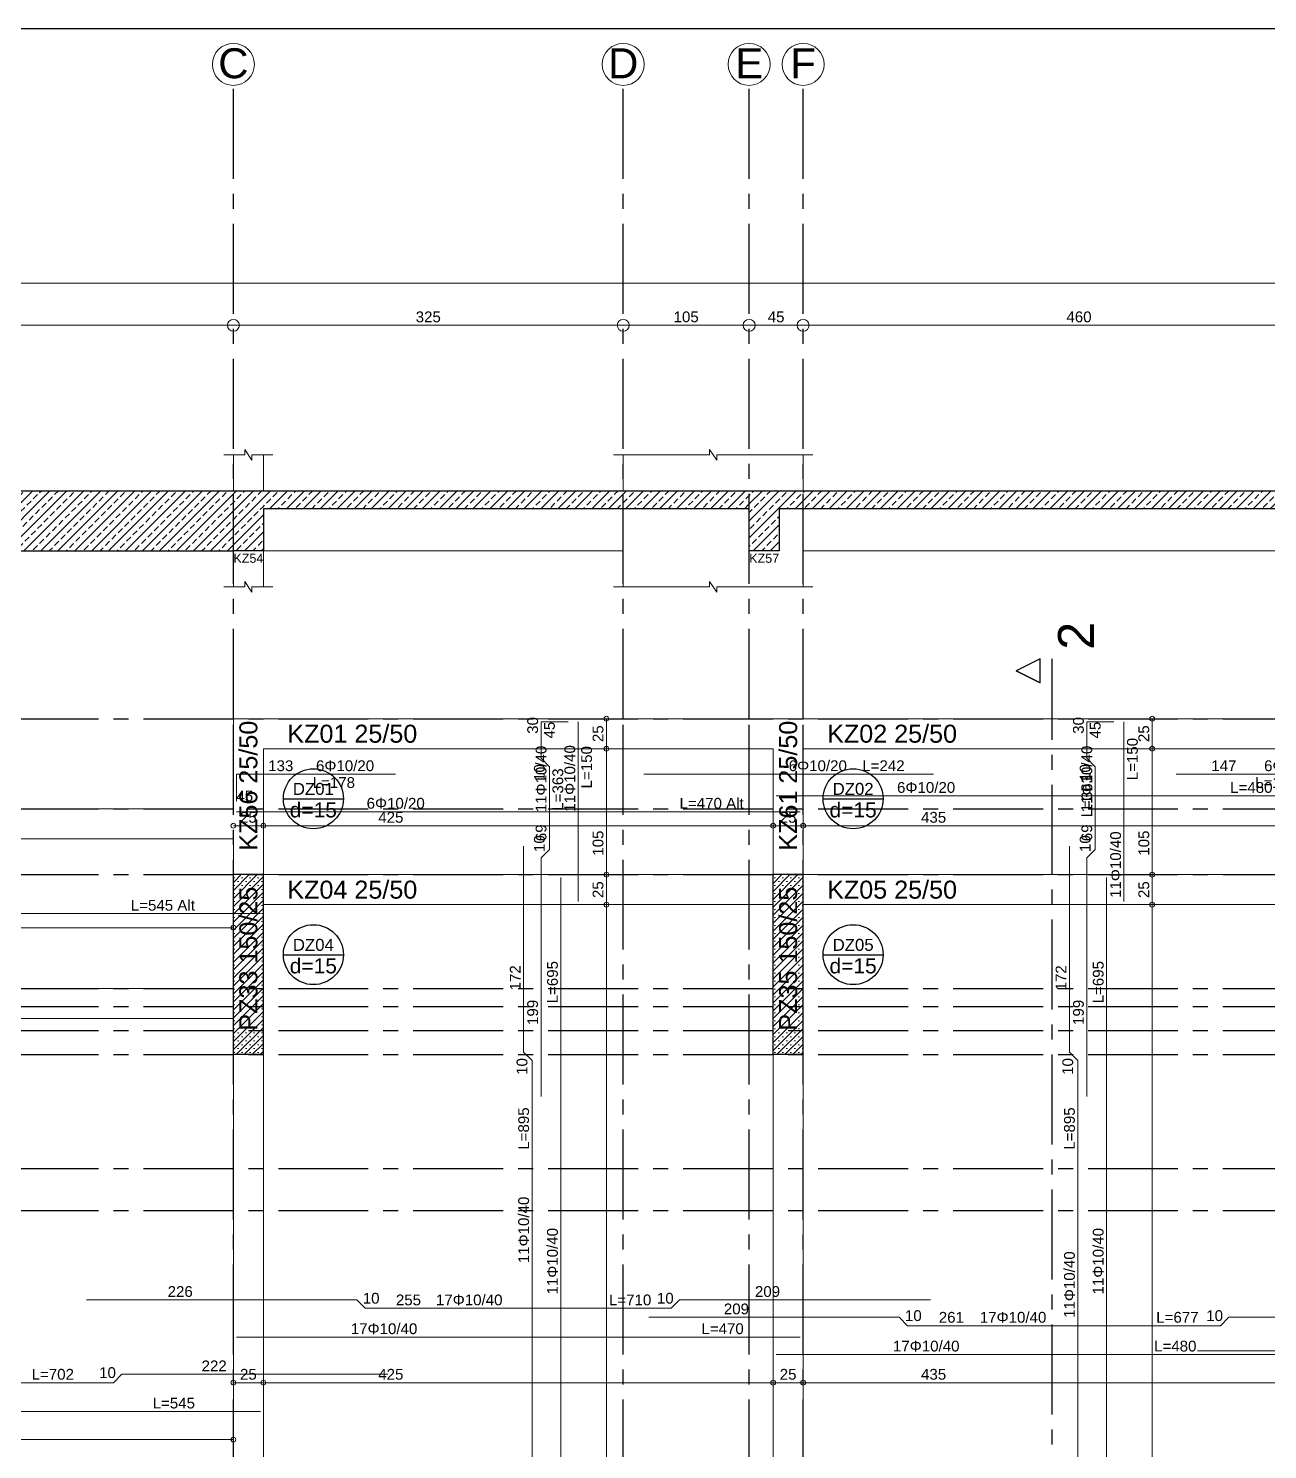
# Model space of a CAD drawing. Header units: millimetres. Extents: x 2232 to 85269, y -3593 to 5869.
# Drawn here: x 45417 to 46450, y 4684 to 5869 of the extents above; entities that cross this region are included whole.
import ezdxf

# ---------------------------------------------------------------- set-up
doc = ezdxf.new("R2010")
doc.units = ezdxf.units.MM
doc.linetypes.add('CENTER2', pattern=[112.5, 75, -12.5, 12.5, -12.5])
doc.linetypes.add('DASHDOT2', pattern=[12.7, 6.35, -3.175, 0, -3.175])
doc.layers.add('aks', color=251, linetype='DASHDOT2', lineweight=35)
for name, color, linetype in [('Donatı Topl. Uzun. Yazısı', 7, 'Continuous'), ('Donatı Uz. Yazısı', 7, 'Continuous'), ('Donatı Yazısı', 7, 'Continuous'), ('Donatı Çizgisi', 7, 'Continuous'), ('Döşeme', 7, 'Continuous'), ('Kiriş', 7, 'Continuous'), ('Panel', 7, 'Continuous'), ('Standart', 7, 'Continuous'), ('Ölçülendirme', 7, 'Continuous')]:
    doc.layers.add(name, color=color, linetype=linetype)
doc.styles.add('arial_1_18', font='arial.ttf', dxfattribs={"height": 0.2})
pattern_1 = [(45, (0, 0), (-7.071068, 7.071068), []), (45, (7.071, 0), (-7.071068, 7.071068), [5, -2.5])]
pattern_2 = [(45, (0, 0), (-3.314563, 3.314563), []), (45, (3.3146, 0), (-3.314563, 3.314563), [0, -4.6875])]

# ---------------------------------------------------------------- blocks, each defined once
blk = doc.blocks.new('IDE855Entity1410')
at = {"layer": 'Standart', "linetype": 'Continuous', "lineweight": -3}
h = blk.add_hatch(dxfattribs=at)
h.set_pattern_fill('ANSI33', color=171, scale=40, style=0)
h.set_pattern_definition(pattern_1)
h.paths.add_polyline_path([(525, 2470), (25, 2470), (25, 2520), (525, 2520)])
h = blk.add_hatch(dxfattribs=at)
h.set_pattern_fill('ANSI33', color=171, scale=40, style=0)
h.set_pattern_definition(pattern_1)
h.paths.add_polyline_path([(550, 2470), (525, 2470), (525, 2520), (550, 2520)])
h = blk.add_hatch(dxfattribs=at)
h.set_pattern_fill('ANSI33', color=171, scale=40, style=0)
h.set_pattern_definition(pattern_1)
h.paths.add_polyline_path([(955, 2505), (550, 2505), (550, 2520), (955, 2520)])
h = blk.add_hatch(dxfattribs=at)
h.set_pattern_fill('ANSI33', color=171, scale=40, style=0)
h.set_pattern_definition(pattern_1)
h.paths.add_polyline_path([(980, 2470), (955, 2470), (955, 2520), (980, 2520)])
h = blk.add_hatch(dxfattribs=at)
h.set_pattern_fill('ANSI33', color=171, scale=40, style=0)
h.set_pattern_definition(pattern_1)
h.paths.add_polyline_path([(1435, 2505), (980, 2505), (980, 2520), (1435, 2520)])
at = {"layer": 'Standart', "color": 1, "linetype": 'Continuous', "lineweight": 5}
for points in [[(517, 2550), (534.5, 2550)], [(534.5, 2550), (534.5, 2554.5)], [(534.5, 2554.5), (540.5, 2545.5)], [(540.5, 2545.5), (540.5, 2550)], [(540.5, 2550), (558, 2550)], [(842, 2550), (922, 2550)], [(922, 2550), (922, 2554.5)], [(922, 2554.5), (928, 2545.5)], [(928, 2545.5), (928, 2550)], [(928, 2550), (1008, 2550)], [(534.5, 2440), (534.5, 2444.5)], [(534.5, 2444.5), (540.5, 2435.5)], [(922, 2440), (922, 2444.5)], [(922, 2444.5), (928, 2435.5)], [(517, 2440), (534.5, 2440)], [(540.5, 2435.5), (540.5, 2440)], [(540.5, 2440), (558, 2440)], [(842, 2440), (922, 2440)], [(928, 2435.5), (928, 2440)], [(928, 2440), (1008, 2440)]]:
    blk.add_lwpolyline(points, dxfattribs=at)
at = {"layer": 'Standart', "color": 163, "linetype": 'Continuous', "lineweight": 5}
for points in [[(525, 2520), (525, 2550)], [(550, 2520), (550, 2550)], [(850, 2520), (850, 2550)], [(1000, 2520), (1000, 2550)], [(525, 2440), (525, 2470)], [(550, 2440), (550, 2470)], [(550, 2470), (850, 2470)], [(850, 2440), (850, 2470)], [(1000, 2440), (1000, 2470)], [(1000, 2470), (1435, 2470)]]:
    blk.add_lwpolyline(points, dxfattribs=at)
at = {"layer": 'Standart', "color": 159, "linetype": 'Continuous', "lineweight": -3}
for points in [[(150, 2520), (525, 2520)], [(525, 2520), (550, 2520)], [(550, 2520), (850, 2520)], [(850, 2520), (1000, 2520)], [(1000, 2520), (1435, 2520)], [(550, 2505), (550, 2470)], [(955, 2505), (550, 2505)], [(955, 2470), (955, 2505)], [(980, 2505), (980, 2470)], [(1435, 2505), (980, 2505)], [(150, 2470), (525, 2470)], [(550, 2470), (525, 2470)], [(980, 2470), (955, 2470)]]:
    blk.add_lwpolyline(points, dxfattribs=at)
at = {"layer": 'Standart', "color": 250, "linetype": 'Continuous', "lineweight": 5, "style": 'arial_1_18'}
for s, p in [('KZ54', (525, 2460)), ('KZ57', (955, 2460))]:
    blk.add_text(s, height=7.5, dxfattribs=at).set_placement(p)
blk = doc.blocks.new('IDE855Entity1411')
at = {"layer": 'Standart', "color": 159, "linetype": 'Continuous', "lineweight": -3}
for points in [[(1197.5, 2380), (1177.5, 2370)], [(1197.5, 2380), (1177.5, 2370)], [(1177.5, 2370), (1197.5, 2360)], [(1197.5, 2360), (1177.5, 2370)], [(1197.5, 2360), (1197.5, 2380)], [(1197.5, 2360), (1197.5, 2380)]]:
    blk.add_lwpolyline(points, dxfattribs=at)
at = {"layer": 'Standart', "color": 159, "linetype": 'CENTER2', "lineweight": -3}
blk.add_lwpolyline([(1207.5, -50), (1207.5, 2380)], dxfattribs=at)
at = {"layer": 'Standart', "color": 250, "linetype": 'Continuous', "lineweight": -3, "style": 'arial_1_18'}
blk.add_text('2', height=30, rotation=90, dxfattribs=at).set_placement((1242.5, 2387.5))
blk = doc.blocks.new('IDE855Entity1414')
at = {"layer": 'aks', "color": 251, "linetype": 'CENTER2', "lineweight": -3}
blk.add_lwpolyline([(955, 2330), (955, 2858)], dxfattribs=at)
blk = doc.blocks.new('IDE855Entity1415')
at = {"layer": 'aks', "color": 251, "linetype": 'CENTER2', "lineweight": -3}
blk.add_lwpolyline([(955, 0), (955, 2330)], dxfattribs=at)
blk = doc.blocks.new('IDE855Entity1418')
at = {"layer": 'aks', "color": 30, "linetype": 'Continuous', "lineweight": 5}
blk.add_circle((955, 2875.5), 17.5, dxfattribs=at)
blk = doc.blocks.new('IDE855Entity1419')
at = {"layer": 'aks', "color": 1, "linetype": 'Continuous', "lineweight": 5, "style": 'arial_1_18'}
blk.add_text('E', height=25, dxfattribs=at).set_placement((943.4, 2863.9))
blk = doc.blocks.new('IDE855Entity1470')
at = {"layer": 'aks', "color": 251, "linetype": 'CENTER2', "lineweight": -3}
blk.add_lwpolyline([(850, 2330), (850, 2858)], dxfattribs=at)
blk = doc.blocks.new('IDE855Entity1471')
at = {"layer": 'aks', "color": 251, "linetype": 'CENTER2', "lineweight": -3}
blk.add_lwpolyline([(850, 0), (850, 2330)], dxfattribs=at)
blk = doc.blocks.new('IDE855Entity1474')
at = {"layer": 'aks', "color": 30, "linetype": 'Continuous', "lineweight": 5}
blk.add_circle((850, 2875.5), 17.5, dxfattribs=at)
blk = doc.blocks.new('IDE855Entity1475')
at = {"layer": 'aks', "color": 1, "linetype": 'Continuous', "lineweight": 5, "style": 'arial_1_18'}
blk.add_text('D', height=25, dxfattribs=at).set_placement((837.4, 2863.9))
blk = doc.blocks.new('IDE855Entity1477')
at = {"layer": 'aks', "color": 251, "linetype": 'CENTER2', "lineweight": -3}
blk.add_lwpolyline([(1000, 2330), (1000, 2858)], dxfattribs=at)
blk = doc.blocks.new('IDE855Entity1478')
at = {"layer": 'aks', "color": 251, "linetype": 'CENTER2', "lineweight": -3}
blk.add_lwpolyline([(1000, 0), (1000, 2330)], dxfattribs=at)
blk = doc.blocks.new('IDE855Entity1481')
at = {"layer": 'aks', "color": 30, "linetype": 'Continuous', "lineweight": 5}
blk.add_circle((1000, 2875.5), 17.5, dxfattribs=at)
blk = doc.blocks.new('IDE855Entity1482')
at = {"layer": 'aks', "color": 1, "linetype": 'Continuous', "lineweight": 5, "style": 'arial_1_18'}
blk.add_text('F', height=25, dxfattribs=at).set_placement((989.3, 2863.9))
blk = doc.blocks.new('IDE855Entity1484')
at = {"layer": 'aks', "color": 251, "linetype": 'CENTER2', "lineweight": -3}
blk.add_lwpolyline([(525, 2330), (525, 2858)], dxfattribs=at)
blk = doc.blocks.new('IDE855Entity1485')
at = {"layer": 'aks', "color": 251, "linetype": 'CENTER2', "lineweight": -3}
blk.add_lwpolyline([(525, 0), (525, 2330)], dxfattribs=at)
blk = doc.blocks.new('IDE855Entity1488')
at = {"layer": 'aks', "color": 30, "linetype": 'Continuous', "lineweight": 5}
blk.add_circle((525, 2875.5), 17.5, dxfattribs=at)
blk = doc.blocks.new('IDE855Entity1489')
at = {"layer": 'aks', "color": 1, "linetype": 'Continuous', "lineweight": 5, "style": 'arial_1_18'}
blk.add_text('C', height=25, dxfattribs=at).set_placement((512.4, 2863.9))
blk = doc.blocks.new('IDE855Entity1681')
at = {"layer": 'aks', "color": 251, "linetype": 'CENTER2', "lineweight": -3}
blk.add_lwpolyline([(0, 1920), (3260, 1920)], dxfattribs=at)
blk = doc.blocks.new('IDE855Entity1688')
at = {"layer": 'aks', "color": 251, "linetype": 'CENTER2', "lineweight": -3}
blk.add_lwpolyline([(0, 2070), (3260, 2070)], dxfattribs=at)
blk = doc.blocks.new('IDE855Entity1695')
at = {"layer": 'aks', "color": 251, "linetype": 'CENTER2', "lineweight": -3}
blk.add_lwpolyline([(0, 2090), (3260, 2090)], dxfattribs=at)
blk = doc.blocks.new('IDE855Entity1702')
at = {"layer": 'aks', "color": 251, "linetype": 'CENTER2', "lineweight": -3}
blk.add_lwpolyline([(0, 1955), (3260, 1955)], dxfattribs=at)
blk = doc.blocks.new('IDE855Entity1709')
at = {"layer": 'aks', "color": 251, "linetype": 'CENTER2', "lineweight": -3}
blk.add_lwpolyline([(0, 2105), (3260, 2105)], dxfattribs=at)
blk = doc.blocks.new('IDE855Entity1716')
at = {"layer": 'aks', "color": 251, "linetype": 'CENTER2', "lineweight": -3}
blk.add_lwpolyline([(0, 2050), (3260, 2050)], dxfattribs=at)
blk = doc.blocks.new('IDE855Entity1723')
at = {"layer": 'aks', "color": 251, "linetype": 'CENTER2', "lineweight": -3}
blk.add_lwpolyline([(0, 2200), (3260, 2200)], dxfattribs=at)
blk = doc.blocks.new('IDE855Entity1730')
at = {"layer": 'aks', "color": 251, "linetype": 'CENTER2', "lineweight": -3}
blk.add_lwpolyline([(0, 2255), (3260, 2255)], dxfattribs=at)
blk = doc.blocks.new('IDE855Entity1737')
at = {"layer": 'aks', "color": 251, "linetype": 'CENTER2', "lineweight": -3}
blk.add_lwpolyline([(0, 2330), (3260, 2330)], dxfattribs=at)
blk = doc.blocks.new('IDE855Entity1839')
at = {"layer": 'Panel', "linetype": 'Continuous', "lineweight": 5}
h = blk.add_hatch(dxfattribs=at)
h.set_pattern_fill('SACNCR', color=163, scale=50, style=0)
h.set_pattern_definition(pattern_2)
h.paths.add_polyline_path([(525, 2050), (525, 2200), (550, 2200), (550, 2050)])
blk = doc.blocks.new('IDE855Entity1840')
at = {"layer": 'Panel', "color": 164, "linetype": 'Continuous', "lineweight": -3}
blk.add_lwpolyline([(550, 2050), (525, 2050)], dxfattribs=at)
blk = doc.blocks.new('IDE855Entity1841')
at = {"layer": 'Panel', "color": 164, "linetype": 'Continuous', "lineweight": -3}
blk.add_lwpolyline([(550, 2050), (550, 2200)], dxfattribs=at)
blk = doc.blocks.new('IDE855Entity1842')
at = {"layer": 'Panel', "color": 164, "linetype": 'Continuous', "lineweight": -3}
blk.add_lwpolyline([(550, 2200), (525, 2200)], dxfattribs=at)
blk = doc.blocks.new('IDE855Entity1843')
at = {"layer": 'Panel', "color": 164, "linetype": 'Continuous', "lineweight": -3}
blk.add_lwpolyline([(525, 2050), (525, 2200)], dxfattribs=at)
blk = doc.blocks.new('IDE855Entity1844')
at = {"layer": 'Panel', "color": 159, "linetype": 'Continuous', "lineweight": -3, "style": 'arial_1_18'}
blk.add_text('PZ33 150/25', height=15, rotation=90, dxfattribs=at).set_placement((545, 2070))
blk = doc.blocks.new('IDE855Entity1857')
at = {"layer": 'Panel', "linetype": 'Continuous', "lineweight": 5}
h = blk.add_hatch(dxfattribs=at)
h.set_pattern_fill('SACNCR', color=163, scale=50, style=0)
h.set_pattern_definition(pattern_2)
h.paths.add_polyline_path([(975, 2050), (975, 2200), (1000, 2200), (1000, 2050)])
blk = doc.blocks.new('IDE855Entity1858')
at = {"layer": 'Panel', "color": 164, "linetype": 'Continuous', "lineweight": -3}
blk.add_lwpolyline([(1000, 2050), (975, 2050)], dxfattribs=at)
blk = doc.blocks.new('IDE855Entity1859')
at = {"layer": 'Panel', "color": 164, "linetype": 'Continuous', "lineweight": -3}
blk.add_lwpolyline([(1000, 2050), (1000, 2200)], dxfattribs=at)
blk = doc.blocks.new('IDE855Entity1860')
at = {"layer": 'Panel', "color": 164, "linetype": 'Continuous', "lineweight": -3}
blk.add_lwpolyline([(1000, 2200), (975, 2200)], dxfattribs=at)
blk = doc.blocks.new('IDE855Entity1861')
at = {"layer": 'Panel', "color": 164, "linetype": 'Continuous', "lineweight": -3}
blk.add_lwpolyline([(975, 2050), (975, 2200)], dxfattribs=at)
blk = doc.blocks.new('IDE855Entity1862')
at = {"layer": 'Panel', "color": 159, "linetype": 'Continuous', "lineweight": -3, "style": 'arial_1_18'}
blk.add_text('PZ35 150/25', height=15, rotation=90, dxfattribs=at).set_placement((995, 2070))
blk = doc.blocks.new('IDE855Entity1971')
at = {"layer": 'Kiriş', "color": 4, "linetype": 'Continuous', "lineweight": 5}
blk.add_lwpolyline([(550, 2200), (550, 2305)], dxfattribs=at)
blk = doc.blocks.new('IDE855Entity1972')
at = {"layer": 'Kiriş', "color": 4, "linetype": 'Continuous', "lineweight": 5}
blk.add_lwpolyline([(525, 2200), (525, 2230)], dxfattribs=at)
blk = doc.blocks.new('IDE855Entity1973')
at = {"layer": 'Kiriş', "color": 4, "linetype": 'Continuous', "lineweight": 5}
blk.add_lwpolyline([(525, 2255), (525, 2330)], dxfattribs=at)
blk = doc.blocks.new('IDE855Entity1974')
at = {"layer": 'Kiriş', "color": 159, "linetype": 'Continuous', "lineweight": 5, "style": 'arial_1_18'}
blk.add_text('KZ56 25/50', height=15, rotation=90, dxfattribs=at).set_placement((545, 2220))
blk = doc.blocks.new('IDE855Entity1975')
at = {"layer": 'Kiriş', "color": 4, "linetype": 'Continuous', "lineweight": 5}
blk.add_lwpolyline([(1000, 2200), (1000, 2305)], dxfattribs=at)
blk = doc.blocks.new('IDE855Entity1976')
at = {"layer": 'Kiriş', "color": 4, "linetype": 'Continuous', "lineweight": 5}
blk.add_lwpolyline([(975, 2200), (975, 2305)], dxfattribs=at)
blk = doc.blocks.new('IDE855Entity1977')
at = {"layer": 'Kiriş', "color": 159, "linetype": 'Continuous', "lineweight": 5, "style": 'arial_1_18'}
blk.add_text('KZ61 25/50', height=15, rotation=90, dxfattribs=at).set_placement((995, 2220))
blk = doc.blocks.new('IDE855Entity2035')
at = {"layer": 'Kiriş', "color": 4, "linetype": 'Continuous', "lineweight": 5}
blk.add_lwpolyline([(25, 2230), (525, 2230)], dxfattribs=at)
blk = doc.blocks.new('IDE855Entity2036')
at = {"layer": 'Kiriş', "color": 4, "linetype": 'Continuous', "lineweight": 5}
blk.add_lwpolyline([(0, 2255), (525, 2255)], dxfattribs=at)
blk = doc.blocks.new('IDE855Entity2038')
at = {"layer": 'Kiriş', "color": 4, "linetype": 'Continuous', "lineweight": 5}
blk.add_lwpolyline([(550, 2305), (975, 2305)], dxfattribs=at)
blk = doc.blocks.new('IDE855Entity2039')
at = {"layer": 'Kiriş', "color": 4, "linetype": 'Continuous', "lineweight": 5}
blk.add_lwpolyline([(525, 2330), (1000, 2330)], dxfattribs=at)
blk = doc.blocks.new('IDE855Entity2040')
at = {"layer": 'Kiriş', "color": 159, "linetype": 'Continuous', "lineweight": 5, "style": 'arial_1_18'}
blk.add_text('KZ01 25/50', height=15, dxfattribs=at).set_placement((570, 2310))
blk = doc.blocks.new('IDE855Entity2041')
at = {"layer": 'Kiriş', "color": 4, "linetype": 'Continuous', "lineweight": 5}
blk.add_lwpolyline([(1000, 2305), (1435, 2305)], dxfattribs=at)
blk = doc.blocks.new('IDE855Entity2042')
at = {"layer": 'Kiriş', "color": 4, "linetype": 'Continuous', "lineweight": 5}
blk.add_lwpolyline([(1000, 2330), (1460, 2330)], dxfattribs=at)
blk = doc.blocks.new('IDE855Entity2043')
at = {"layer": 'Kiriş', "color": 159, "linetype": 'Continuous', "lineweight": 5, "style": 'arial_1_18'}
blk.add_text('KZ02 25/50', height=15, dxfattribs=at).set_placement((1020, 2310))
blk = doc.blocks.new('IDE855Entity2056')
at = {"layer": 'Kiriş', "color": 4, "linetype": 'Continuous', "lineweight": 5}
blk.add_lwpolyline([(25, 2080), (525, 2080)], dxfattribs=at)
blk = doc.blocks.new('IDE855Entity2057')
at = {"layer": 'Kiriş', "color": 4, "linetype": 'Continuous', "lineweight": 5}
blk.add_lwpolyline([(25, 2105), (525, 2105)], dxfattribs=at)
blk = doc.blocks.new('IDE855Entity2059')
at = {"layer": 'Kiriş', "color": 4, "linetype": 'Continuous', "lineweight": 5}
blk.add_lwpolyline([(550, 2175), (975, 2175)], dxfattribs=at)
blk = doc.blocks.new('IDE855Entity2060')
at = {"layer": 'Kiriş', "color": 4, "linetype": 'Continuous', "lineweight": 5}
blk.add_lwpolyline([(550, 2200), (975, 2200)], dxfattribs=at)
blk = doc.blocks.new('IDE855Entity2061')
at = {"layer": 'Kiriş', "color": 159, "linetype": 'Continuous', "lineweight": 5, "style": 'arial_1_18'}
blk.add_text('KZ04 25/50', height=15, dxfattribs=at).set_placement((570, 2180))
blk = doc.blocks.new('IDE855Entity2062')
at = {"layer": 'Kiriş', "color": 4, "linetype": 'Continuous', "lineweight": 5}
blk.add_lwpolyline([(1000, 2175), (1435, 2175)], dxfattribs=at)
blk = doc.blocks.new('IDE855Entity2063')
at = {"layer": 'Kiriş', "color": 4, "linetype": 'Continuous', "lineweight": 5}
blk.add_lwpolyline([(1000, 2200), (1435, 2200)], dxfattribs=at)
blk = doc.blocks.new('IDE855Entity2064')
at = {"layer": 'Kiriş', "color": 159, "linetype": 'Continuous', "lineweight": 5, "style": 'arial_1_18'}
blk.add_text('KZ05 25/50', height=15, dxfattribs=at).set_placement((1020, 2180))
blk = doc.blocks.new('IDE855Entity2077')
at = {"layer": 'Kiriş', "color": 4, "linetype": 'Continuous', "lineweight": 5}
blk.add_lwpolyline([(550, 1525), (550, 2050)], dxfattribs=at)
blk = doc.blocks.new('IDE855Entity2078')
at = {"layer": 'Kiriş', "color": 4, "linetype": 'Continuous', "lineweight": 5}
blk.add_lwpolyline([(525, 1525), (525, 2050)], dxfattribs=at)
blk = doc.blocks.new('IDE855Entity2114')
at = {"layer": 'Kiriş', "color": 4, "linetype": 'Continuous', "lineweight": 5}
blk.add_lwpolyline([(1000, 1525), (1000, 2050)], dxfattribs=at)
blk = doc.blocks.new('IDE855Entity2115')
at = {"layer": 'Kiriş', "color": 4, "linetype": 'Continuous', "lineweight": 5}
blk.add_lwpolyline([(975, 1525), (975, 2050)], dxfattribs=at)
blk = doc.blocks.new('IDE855Entity2250')
at = {"layer": 'Döşeme', "color": 117, "linetype": 'Continuous', "lineweight": -3}
blk.add_lwpolyline([(1016.7, 2133.3), (1066.7, 2133.3)], dxfattribs=at)
blk.add_circle((1041.7, 2133.3), 25, dxfattribs=at)
at = {"layer": 'Döşeme', "color": 178, "linetype": 'Continuous', "lineweight": -3, "style": 'arial_1_18'}
blk.add_text('DZ05', height=10, dxfattribs=at).set_placement((1024.6, 2136.5))
at = {"layer": 'Döşeme', "color": 164, "linetype": 'Continuous', "lineweight": -3, "style": 'arial_1_18'}
blk.add_text('d=15', height=12.5, dxfattribs=at).set_placement((1022, 2117.7))
blk = doc.blocks.new('IDE855Entity2251')
at = {"layer": 'Döşeme', "color": 117, "linetype": 'Continuous', "lineweight": -3}
blk.add_lwpolyline([(1016.7, 2263.3), (1066.7, 2263.3)], dxfattribs=at)
blk.add_circle((1041.7, 2263.3), 25, dxfattribs=at)
at = {"layer": 'Döşeme', "color": 178, "linetype": 'Continuous', "lineweight": -3, "style": 'arial_1_18'}
blk.add_text('DZ02', height=10, dxfattribs=at).set_placement((1024.6, 2266.5))
at = {"layer": 'Döşeme', "color": 164, "linetype": 'Continuous', "lineweight": -3, "style": 'arial_1_18'}
blk.add_text('d=15', height=12.5, dxfattribs=at).set_placement((1022, 2247.7))
blk = doc.blocks.new('IDE855Entity2252')
at = {"layer": 'Döşeme', "color": 117, "linetype": 'Continuous', "lineweight": -3}
blk.add_lwpolyline([(566.7, 2263.3), (616.7, 2263.3)], dxfattribs=at)
blk.add_circle((591.7, 2263.3), 25, dxfattribs=at)
at = {"layer": 'Döşeme', "color": 178, "linetype": 'Continuous', "lineweight": -3, "style": 'arial_1_18'}
blk.add_text('DZ01', height=10, dxfattribs=at).set_placement((574.6, 2266.5))
at = {"layer": 'Döşeme', "color": 164, "linetype": 'Continuous', "lineweight": -3, "style": 'arial_1_18'}
blk.add_text('d=15', height=12.5, dxfattribs=at).set_placement((572, 2247.7))
blk = doc.blocks.new('IDE855Entity2253')
at = {"layer": 'Döşeme', "color": 117, "linetype": 'Continuous', "lineweight": -3}
blk.add_lwpolyline([(566.7, 2133.3), (616.7, 2133.3)], dxfattribs=at)
blk.add_circle((591.7, 2133.3), 25, dxfattribs=at)
at = {"layer": 'Döşeme', "color": 178, "linetype": 'Continuous', "lineweight": -3, "style": 'arial_1_18'}
blk.add_text('DZ04', height=10, dxfattribs=at).set_placement((574.6, 2136.5))
at = {"layer": 'Döşeme', "color": 164, "linetype": 'Continuous', "lineweight": -3, "style": 'arial_1_18'}
blk.add_text('d=15', height=12.5, dxfattribs=at).set_placement((572, 2117.7))
blk = doc.blocks.new('IDE855Entity2554')
at = {"layer": 'Ölçülendirme', "color": 1, "linetype": 'Continuous', "lineweight": 5}
for points in [[(-8, 2693), (3268, 2693)], [(-8, 2658), (3268, 2658)]]:
    blk.add_lwpolyline(points, dxfattribs=at)
for centre in [(525, 2658), (850, 2658), (955, 2658), (1000, 2658)]:
    blk.add_circle(centre, 5, dxfattribs=at)
at = {"layer": 'Ölçülendirme', "color": 1, "linetype": 'Continuous', "lineweight": 5, "style": 'arial_1_18'}
for s, p in [('325', (677, 2660.5)), ('105', (892, 2660.5)), ('45', (970.5, 2660.5)), ('460', (1219.5, 2660.5))]:
    blk.add_text(s, height=9, dxfattribs=at).set_placement(p)
blk = doc.blocks.new('IDE855Entity2562')
at = {"layer": 'Donatı Çizgisi', "color": 5, "linetype": 'Continuous', "lineweight": 5}
for points in [[(781.5, 2297), (781.5, 2327.5)], [(781.5, 2327.5), (804, 2327.5)], [(812.5, 2177.5), (812.5, 2327.5)], [(1236.5, 2297), (1236.5, 2327.5)], [(1236.5, 2327.5), (1259, 2327.5)], [(1267.5, 2177.5), (1267.5, 2327.5)], [(788.5, 2290), (781.5, 2297)], [(788.5, 2221), (788.5, 2290)], [(1243.5, 2290), (1236.5, 2297)], [(1243.5, 2221), (1243.5, 2290)], [(527.5, 2261.3), (527.5, 2283.8)], [(527.5, 2283.8), (660.3, 2283.8)], [(867.3, 2283.8), (1108.8, 2283.8)], [(1311, 2283.8), (1457.5, 2283.8)], [(977.5, 2265.7), (1457.5, 2265.7)], [(527.5, 2252.5), (997.5, 2252.5)], [(767, 2052), (767, 2223.7)], [(781.5, 2214), (788.5, 2221)], [(1222, 2052), (1222, 2223.7)], [(1236.5, 2214), (1243.5, 2221)], [(781.5, 2015), (781.5, 2214)], [(1236.5, 2015), (1236.5, 2214)], [(798, 1502.5), (798, 2197.5)], [(1253, 1502.5), (1253, 2197.5)], [(2.5, 2167.5), (547.5, 2167.5)], [(774, 2045), (767, 2052)], [(1229, 2045), (1222, 2052)], [(774, 1655), (774, 2045)], [(1229, 1655), (1229, 2045)], [(402.5, 1845.5), (628, 1845.5)], [(628, 1845.5), (635, 1838.5)], [(635, 1838.5), (890, 1838.5)], [(890, 1838.5), (897, 1845.5)], [(897, 1845.5), (1106.2, 1845.5)], [(871.3, 1831), (1080, 1831)], [(1080, 1831), (1087, 1824)], [(1348, 1824), (1355, 1831)], [(1355, 1831), (1542.5, 1831)], [(527.5, 1814.5), (997.5, 1814.5)], [(1087, 1824), (1348, 1824)], [(1328.8, 1803), (1521, 1803)], [(977.5, 1800), (1457.5, 1800)], [(425, 1776.5), (432, 1783.5)], [(432, 1783.5), (653.8, 1783.5)], [(96.4, 1776.5), (425, 1776.5)], [(2.5, 1752.5), (547.5, 1752.5)]]:
    blk.add_lwpolyline(points, dxfattribs=at)
at = {"layer": 'Donatı Topl. Uzun. Yazısı', "color": 1, "linetype": 'Continuous', "lineweight": 5, "style": 'arial_1_18'}
for s, p in [('L=150', (1279, 2278.7)), ('L=150', (824, 2271.9)), ('L=363', (800, 2253.3)), ('L=363', (1241, 2247.8)), ('L=695', (795.5, 2092.7)), ('L=695', (1250.5, 2092.7)), ('L=895', (771.5, 1970.7)), ('L=895', (1226.5, 1970.7))]:
    blk.add_text(s, height=9, rotation=90, dxfattribs=at).set_placement(p)
for s, p in [('L=242', (1049.3, 2286.3)), ('L=178', (591.1, 2272.3)), ('L=480 Alt', (1356, 2268.2)), ('L=192', (1376.8, 2272.3)), ('L=470 Alt', (897, 2255)), ('L=545 Alt', (439.5, 2170)), ('L=710', (838.1, 1841)), ('L=470', (915.2, 1817)), ('L=677', (1294.4, 1826.5)), ('L=480', (1292.6, 1802.5)), ('L=702', (356.8, 1779)), ('L=545', (457.7, 1755))]:
    blk.add_text(s, height=9, dxfattribs=at).set_placement(p)
at = {"layer": 'Donatı Uz. Yazısı', "color": 5, "linetype": 'Continuous', "lineweight": 5, "style": 'arial_1_18'}
for s, p in [('30', (779, 2317.4)), ('45', (793, 2313.5)), ('30', (1234, 2317.4)), ('45', (1248, 2313.5)), ('10', (784.6, 2278.1)), ('10', (1239.6, 2278.1)), ('69', (786, 2227.9)), ('69', (1241, 2227.9)), ('10', (784.6, 2218.9)), ('10', (1239.6, 2218.9)), ('172', (764.5, 2103.5)), ('172', (1219.5, 2103.5)), ('199', (779, 2074.7)), ('199', (1234, 2074.7)), ('10', (770.1, 2033.1)), ('10', (1225.1, 2033.1))]:
    blk.add_text(s, height=9, rotation=90, dxfattribs=at).set_placement(p)
for s, p in [('133', (554, 2286.3)), ('147', (1340.3, 2286.3)), ('45', (527.5, 2261.1)), ('226', (470.2, 1848)), ('10', (632.9, 1842.4)), ('255', (660.5, 1841)), ('10', (878.1, 1842.4)), ('209', (959.8, 1848)), ('209', (933.9, 1833.5)), ('10', (1084.9, 1827.9)), ('10', (1336.1, 1827.9)), ('261', (1113.1, 1826.5)), ('10', (413.1, 1780.4)), ('222', (498.5, 1786))]:
    blk.add_text(s, height=9, dxfattribs=at).set_placement(p)
at = {"layer": 'Donatı Yazısı', "color": 5, "linetype": 'Continuous', "lineweight": 5, "style": 'arial_1_18'}
for p in [(786, 2252), (810, 2252.5), (1241, 2252), (1265, 2180.6), (771.5, 1876.1), (795.5, 1850), (1250.5, 1850), (1226.5, 1830.5)]:
    blk.add_text('11Φ10/40', height=9, rotation=90, dxfattribs=at).set_placement(p)
for s, p in [('6Φ10/20', (593.9, 2286.3)), ('6Φ10/20', (988, 2286.3)), ('6Φ10/20', (1384.3, 2286.3)), ('6Φ10/20', (1078.3, 2268.2)), ('6Φ10/20', (636.1, 2255)), ('17Φ10/40', (693.9, 1841)), ('17Φ10/40', (622.9, 1817)), ('17Φ10/40', (1147.3, 1826.5)), ('17Φ10/40', (1074.9, 1802.5))]:
    blk.add_text(s, height=9, dxfattribs=at).set_placement(p)
blk = doc.blocks.new('IDE855Entity2563')
at = {"layer": 'Ölçülendirme', "color": 1, "linetype": 'Continuous', "lineweight": 5}
for points in [[(836, 2175), (836, 2330)], [(1291, 2175), (1291, 2330)], [(525, 2240.8), (975, 2240.8)], [(975, 2240.8), (1460, 2240.8)], [(836, 1500), (836, 2175)], [(1291, 1500), (1291, 2175)], [(0, 2155.8), (525, 2155.8)], [(525, 1776.5), (975, 1776.5)], [(975, 1776.5), (1435, 1776.5)], [(0, 1729), (525, 1729)]]:
    blk.add_lwpolyline(points, dxfattribs=at)
for centre in [(836, 2330), (1291, 2330), (836, 2305), (1291, 2305), (525, 2240.8), (550, 2240.8), (975, 2240.8), (975, 2240.8), (1000, 2240.8), (836, 2200), (1291, 2200), (836, 2175), (836, 2175), (1291, 2175), (1291, 2175), (525, 2155.8), (525, 1776.5), (550, 1776.5), (975, 1776.5), (975, 1776.5), (1000, 1776.5), (525, 1729)]:
    blk.add_circle(centre, 2, dxfattribs=at)
at = {"layer": 'Ölçülendirme', "color": 1, "linetype": 'Continuous', "lineweight": 5, "style": 'arial_1_18'}
for s, p in [('25', (833.5, 2310.5)), ('25', (1288.5, 2310.5)), ('105', (833.5, 2215.8)), ('105', (1288.5, 2215.8)), ('25', (833.5, 2180.5)), ('25', (1288.5, 2180.5))]:
    blk.add_text(s, height=9, rotation=90, dxfattribs=at).set_placement(p)
for s, p in [('25', (530.5, 2243.3)), ('425', (645.8, 2243.3)), ('25', (980.5, 2243.3)), ('435', (1098.3, 2243.3)), ('25', (530.5, 1779)), ('425', (645.8, 1779)), ('25', (980.5, 1779)), ('435', (1098.3, 1779))]:
    blk.add_text(s, height=9, dxfattribs=at).set_placement(p)

msp = doc.modelspace()

# ---------------------------------------------------------------- linework, layer by layer
msp.add_line((3332.4, 5868.7), (79990.7, 5868.7))

# ---------------------------------------------------------------- block references
at = {"layer": 'aks'}
for name in ['IDE855Entity1488', 'IDE855Entity1489', 'IDE855Entity1474', 'IDE855Entity1418', 'IDE855Entity1481', 'IDE855Entity1475', 'IDE855Entity1419', 'IDE855Entity1482', 'IDE855Entity1484', 'IDE855Entity1470', 'IDE855Entity1414', 'IDE855Entity1477', 'IDE855Entity1737', 'IDE855Entity1485', 'IDE855Entity1471', 'IDE855Entity1415', 'IDE855Entity1478', 'IDE855Entity1730', 'IDE855Entity1723', 'IDE855Entity1709', 'IDE855Entity1695', 'IDE855Entity1688', 'IDE855Entity1716', 'IDE855Entity1702', 'IDE855Entity1681']:
    msp.add_blockref(name, (45062.8, 2963.3), dxfattribs=at)
at = {"layer": 'Döşeme'}
for name in ['IDE855Entity2252', 'IDE855Entity2251', 'IDE855Entity2253', 'IDE855Entity2250']:
    msp.add_blockref(name, (45062.8, 2963.3), dxfattribs=at)
at = {"layer": 'Kiriş'}
for name in ['IDE855Entity1973', 'IDE855Entity2039', 'IDE855Entity1974', 'IDE855Entity2040', 'IDE855Entity1977', 'IDE855Entity2042', 'IDE855Entity2043', 'IDE855Entity1971', 'IDE855Entity2038', 'IDE855Entity1976', 'IDE855Entity1975', 'IDE855Entity2041', 'IDE855Entity2036', 'IDE855Entity2035', 'IDE855Entity1972', 'IDE855Entity2060', 'IDE855Entity2061', 'IDE855Entity2063', 'IDE855Entity2064', 'IDE855Entity2059', 'IDE855Entity2062', 'IDE855Entity2057', 'IDE855Entity2056', 'IDE855Entity2078', 'IDE855Entity2077', 'IDE855Entity2115', 'IDE855Entity2114']:
    msp.add_blockref(name, (45062.8, 2963.3), dxfattribs=at)
at = {"layer": 'Panel'}
for name in ['IDE855Entity1839', 'IDE855Entity1842', 'IDE855Entity1843', 'IDE855Entity1841', 'IDE855Entity1857', 'IDE855Entity1860', 'IDE855Entity1861', 'IDE855Entity1859', 'IDE855Entity1844', 'IDE855Entity1862', 'IDE855Entity1840', 'IDE855Entity1858']:
    msp.add_blockref(name, (45062.8, 2963.3), dxfattribs=at)
at = {"layer": 'Standart'}
for name in ['IDE855Entity2554', 'IDE855Entity1410', 'IDE855Entity1411', 'IDE855Entity2563', 'IDE855Entity2562']:
    msp.add_blockref(name, (45062.8, 2963.3), dxfattribs=at)

doc.saveas('drawing.dxf')
